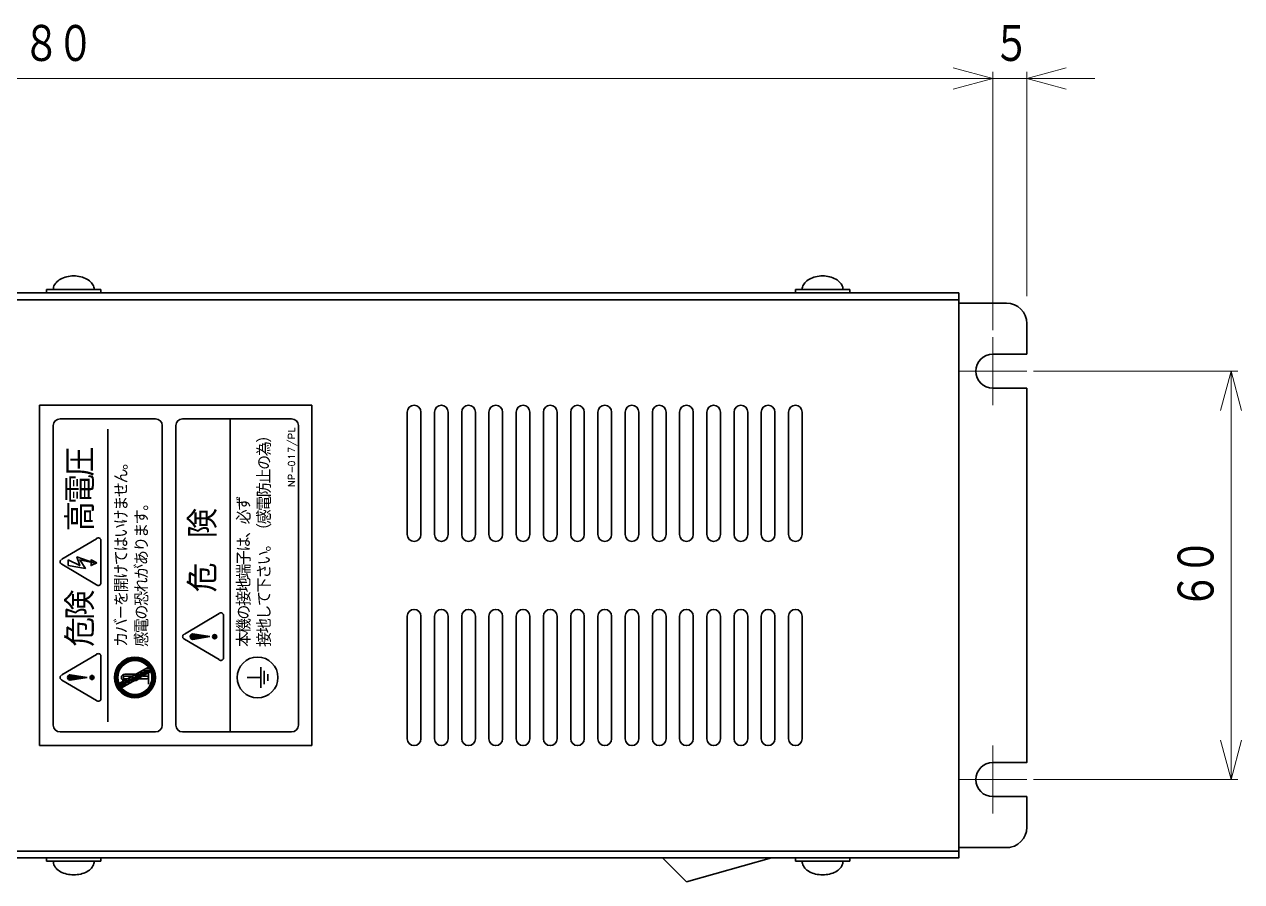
# Model space of a CAD drawing. Header units: millimetres. Extents: x 250 to 753, y -2 to 305.
# Drawn here: x 574.1 to 752.9, y 179.3 to 305.3 of the extents above; entities that cross this region are included whole.
import ezdxf

# ---------------------------------------------------------------- set-up
doc = ezdxf.new("R2010")
doc.units = ezdxf.units.MM
doc.layers.get('0').update_dxf_attribs({"lineweight": 30})
doc.layers.add('寸法', color=7, linetype='Continuous', lineweight=15)
doc.styles.add('BIGFONT', font='txt.shx', dxfattribs={"bigfont": 'bigfont'})
doc.styles.get("Standard").update_dxf_attribs({"font": 'txt', "bigfont": 'extfont2.shx'})

# ---------------------------------------------------------------- blocks, each defined once
blk = doc.blocks.new('A$C4EA10562')
for p, q in [((334.0008, 237), (326.0008, 237)), ((326.0008, 237), (326.0008, 236.5)), ((326.0008, 236.5), (334.0008, 236.5)), ((334.0008, 236.5), (334.0008, 237)), ((444.0008, 237), (436.0008, 237)), ((436.0008, 237), (436.0008, 236.5)), ((436.0008, 236.5), (444.0008, 236.5)), ((444.0008, 236.5), (444.0008, 237)), ((460, 235.5), (315, 235.5)), ((460, 165), (460, 235)), ((460, 235), (467, 235)), ((470, 232), (470, 227.5)), ((470, 227.5), (465, 227.5)), ((325.0008, 170), (325.0008, 220)), ((325.0008, 220), (345.0008, 220)), ((345.0008, 220), (365.0008, 220)), ((365.0008, 220), (365.0008, 170)), ((379, 219), (379, 201)), ((381, 219), (381, 201)), ((383, 219), (383, 201)), ((385, 219), (385, 201)), ((387, 219), (387, 201)), ((389, 219), (389, 201)), ((391, 219), (391, 201)), ((393, 219), (393, 201)), ((395, 219), (395, 201)), ((397, 219), (397, 201)), ((399, 219), (399, 201)), ((401, 219), (401, 201)), ((403, 219), (403, 201)), ((405, 219), (405, 201)), ((407, 219), (407, 201)), ((409, 219), (409, 201)), ((411, 219), (411, 201)), ((413, 219), (413, 201)), ((415, 219), (415, 201)), ((417, 219), (417, 201)), ((419, 219), (419, 201)), ((421, 219), (421, 201)), ((423, 219), (423, 201)), ((425, 219), (425, 201)), ((427, 219), (427, 201)), ((429, 219), (429, 201)), ((431, 219), (431, 201)), ((433, 219), (433, 201)), ((435, 219), (435, 201)), ((437, 219), (437, 201)), ((327.0008, 217), (327.0008, 173)), ((342.0008, 218), (328.0008, 218)), ((335.0008, 173.5), (335.0008, 216.5)), ((343.0008, 173), (343.0008, 217)), ((345.0008, 217), (345.0008, 173)), ((362.0008, 218), (346.0008, 218)), ((353.0008, 172), (353.0008, 218)), ((363.0008, 173), (363.0008, 217)), ((333.3625, 200.375), (328.2561, 197.375)), ((334.0008, 193.75), (334.0008, 200.25)), ((329.2008, 196.44), (329.2008, 197.28)), ((333.3625, 193.625), (328.2561, 196.625)), ((351.3625, 189.375), (346.2561, 186.375)), ((352.0008, 182.75), (352.0008, 189.25)), ((379, 189), (379, 171)), ((381, 189), (381, 171)), ((383, 189), (383, 171)), ((385, 189), (385, 171)), ((387, 189), (387, 171)), ((389, 189), (389, 171)), ((391, 189), (391, 171)), ((393, 189), (393, 171)), ((395, 189), (395, 171)), ((397, 189), (397, 171)), ((399, 189), (399, 171)), ((401, 189), (401, 171)), ((403, 189), (403, 171)), ((405, 189), (405, 171)), ((407, 189), (407, 171)), ((409, 189), (409, 171)), ((411, 189), (411, 171)), ((413, 189), (413, 171)), ((415, 189), (415, 171)), ((417, 189), (417, 171)), ((419, 189), (419, 171)), ((421, 189), (421, 171)), ((423, 189), (423, 171)), ((425, 189), (425, 171)), ((427, 189), (427, 171)), ((429, 189), (429, 171)), ((431, 189), (431, 171)), ((433, 189), (433, 171)), ((435, 189), (435, 171)), ((437, 189), (437, 171)), ((347.2008, 185.8), (347.2008, 186.2)), ((347.3008, 185.7), (347.3008, 186.3)), ((347.4008, 185.6), (347.4008, 186.4)), ((350.0008, 186), (347.5008, 186.4)), ((347.5008, 185.6), (347.5008, 186.4)), ((350.0008, 186), (347.5008, 185.6)), ((347.6008, 185.7), (347.6008, 186.3)), ((347.7008, 185.7), (347.7008, 186.3)), ((347.8008, 185.7), (347.8008, 186.3)), ((347.9008, 185.7), (347.9008, 186.3)), ((348.0008, 185.7), (348.0008, 186.3)), ((348.1008, 185.7), (348.1008, 186.3)), ((348.2008, 185.7), (348.2008, 186.3)), ((348.3008, 185.7), (348.3008, 186.3)), ((348.4008, 185.7), (348.4008, 186.3)), ((348.5008, 185.8), (348.5008, 186.2)), ((348.6008, 186.2), (348.6008, 185.8)), ((348.7008, 186.2), (348.7008, 185.8)), ((348.8008, 186.1), (348.8008, 185.9)), ((348.9008, 186.1), (348.9008, 185.9)), ((349.0008, 186.1), (349.0008, 185.9)), ((349.1008, 186.1), (349.1008, 185.9)), ((349.2008, 186.1), (349.2008, 185.9)), ((349.3008, 186.1), (349.3008, 185.9)), ((350.5008, 185.8), (350.5008, 186.2)), ((350.6008, 185.7), (350.6008, 186.3)), ((350.7008, 185.7), (350.7008, 186.3)), ((350.8008, 185.7), (350.8008, 186.3)), ((350.9008, 185.8), (350.9008, 186.2)), ((351.3625, 182.625), (346.2561, 185.625)), ((333.3625, 183.375), (328.2561, 180.375)), ((334.0008, 176.75), (334.0008, 183.25)), ((336.5008, 179), (341.0008, 181.5)), ((337.0008, 178.5), (341.5008, 181)), ((339.7508, 180.75), (341.0008, 180.75)), ((340.2508, 181), (341.5008, 181)), ((340.5008, 181.25), (341.7508, 181.25)), ((341.0008, 179), (341.0008, 181)), ((357.5008, 178.5), (357.5008, 181.5)), ((358.0008, 179), (358.0008, 181)), ((333.3625, 176.625), (328.2561, 179.625)), ((329.2008, 179.8), (329.2008, 180.2)), ((329.3008, 179.7), (329.3008, 180.3)), ((329.4008, 179.6), (329.4008, 180.4)), ((332.0008, 180), (329.5008, 180.4)), ((329.5008, 179.6), (329.5008, 180.4)), ((332.0008, 180), (329.5008, 179.6)), ((329.6008, 179.7), (329.6008, 180.3)), ((329.7008, 179.7), (329.7008, 180.3)), ((329.8008, 179.7), (329.8008, 180.3)), ((329.9008, 179.7), (329.9008, 180.3)), ((330.0008, 179.7), (330.0008, 180.3)), ((330.1008, 179.7), (330.1008, 180.3)), ((330.2008, 179.7), (330.2008, 180.3)), ((330.3008, 179.7), (330.3008, 180.3)), ((330.4008, 179.7), (330.4008, 180.3)), ((330.5008, 179.8), (330.5008, 180.2)), ((330.6008, 180.2), (330.6008, 179.8)), ((330.7008, 180.2), (330.7008, 179.8)), ((330.8008, 180.1), (330.8008, 179.9)), ((330.9008, 180.1), (330.9008, 179.9)), ((331.0008, 180.1), (331.0008, 179.9)), ((331.1008, 180.1), (331.1008, 179.9)), ((331.2008, 180.1), (331.2008, 179.9)), ((331.3008, 180.1), (331.3008, 179.9)), ((332.5008, 179.8), (332.5008, 180.2)), ((332.6008, 179.7), (332.6008, 180.3)), ((332.7008, 179.7), (332.7008, 180.3)), ((332.8008, 179.7), (332.8008, 180.3)), ((332.9008, 179.8), (332.9008, 180.2)), ((336.7508, 179), (337.7508, 179)), ((337.0008, 179.25), (338.2508, 179.25)), ((337.3008, 179.7), (337.3008, 180.3)), ((337.3008, 180.2), (338.5008, 180.2)), ((337.3008, 179.8), (337.8008, 179.8)), ((337.5008, 180.5), (339.5008, 180.5)), ((337.5008, 179.5), (338.7508, 179.5)), ((338.0008, 179.75), (339.2508, 179.75)), ((338.5008, 180), (339.7508, 180)), ((339.0008, 180.25), (340.2508, 180.25)), ((339.2508, 180.5), (340.5008, 180.5)), ((339.5008, 179.8), (340.8008, 179.8)), ((340.8008, 180.2), (340.2008, 180.2)), ((341.0008, 180), (340.8008, 180.2)), ((340.8008, 179.8), (341.0008, 180)), ((357.5008, 180), (355.5008, 180)), ((358.5008, 179.5), (358.5008, 180.5)), ((336.7508, 178.75), (337.5008, 178.75)), ((328.0008, 172), (342.0008, 172)), ((346.0008, 172), (362.0008, 172)), ((345.0008, 170), (325.0008, 170)), ((365.0008, 170), (345.0008, 170)), ((470, 162.5), (465, 162.5)), ((470, 158), (470, 162.5)), ((315, 154.5), (460, 154.5)), ((460, 155), (467.5, 155)), ((326, 153.5), (334, 153.5)), ((326, 153), (326, 153.5)), ((334, 153), (326, 153)), ((334, 153.5), (334, 153)), ((416.5, 153.5), (420, 150)), ((420, 150), (432.5, 153.5)), ((436.0008, 153.5), (444.0008, 153.5)), ((436.0008, 153), (436.0008, 153.5)), ((444.0008, 153), (436.0008, 153)), ((444.0008, 153.5), (444.0008, 153))]:
    blk.add_line(p, q)
for points in [[(327.0008, 237), (327.0122, 237.1743), (327.0464, 237.3473), (327.103, 237.5177), (327.1817, 237.6841), (327.2819, 237.8453), (327.4027, 238), (327.5433, 238.1471), (327.7027, 238.2856), (327.8795, 238.4142), (328.0724, 238.5321), (328.2801, 238.6383), (328.5008, 238.7321), (328.7329, 238.8126), (328.9747, 238.8794), (329.2243, 238.9319), (329.4799, 238.9696), (329.7393, 238.9924), (330.0008, 239), (330.2623, 238.9924), (330.5217, 238.9696), (330.7773, 238.9319), (331.0269, 238.8794), (331.2687, 238.8126), (331.5008, 238.7321), (331.7215, 238.6383), (331.9292, 238.5321), (332.1221, 238.4142), (332.2989, 238.2856), (332.4583, 238.1471), (332.5989, 238), (332.7197, 237.8453), (332.8199, 237.6841), (332.8986, 237.5177), (332.9552, 237.3473), (332.9894, 237.1743), (333.0008, 237)], [(437.0008, 237), (437.0122, 237.1743), (437.0464, 237.3473), (437.103, 237.5177), (437.1817, 237.6841), (437.2819, 237.8453), (437.4027, 238), (437.5433, 238.1471), (437.7027, 238.2856), (437.8795, 238.4142), (438.0724, 238.5321), (438.2801, 238.6383), (438.5008, 238.7321), (438.7329, 238.8126), (438.9747, 238.8794), (439.2243, 238.9319), (439.4799, 238.9696), (439.7393, 238.9924), (440.0008, 239), (440.2623, 238.9924), (440.5217, 238.9696), (440.7773, 238.9319), (441.0269, 238.8794), (441.2687, 238.8126), (441.5008, 238.7321), (441.7215, 238.6383), (441.9292, 238.5321), (442.1221, 238.4142), (442.2989, 238.2856), (442.4583, 238.1471), (442.5989, 238), (442.7197, 237.8453), (442.8199, 237.6841), (442.8986, 237.5177), (442.9552, 237.3473), (442.9894, 237.1743), (443.0008, 237)], [(460, 236.5), (460, 153.5), (315, 153.5), (315.0008, 236.5), (460, 236.5)], [(465, 167.5), (470, 167.5), (470, 222.5), (465, 222.5)], [(334.0008, 200.125), (333.9949, 200.1901), (333.9777, 200.2533), (333.9495, 200.3125), (333.9112, 200.366), (333.8639, 200.4123), (333.8093, 200.4498), (333.7488, 200.4774), (333.6843, 200.4943), (333.6178, 200.5), (333.5513, 200.4943), (333.4868, 200.4774), (333.4263, 200.4498), (333.3717, 200.4123), (333.3423, 200.3855)], [(328.2219, 197.3399), (328.1923, 197.3248), (328.1377, 197.2873), (328.0904, 197.241), (328.0521, 197.1875), (328.0239, 197.1283), (328.0067, 197.0651), (328.0008, 197), (328.0067, 196.9349), (328.0239, 196.8718), (328.0521, 196.8125), (328.0904, 196.759), (328.1377, 196.7128), (328.1923, 196.6753), (328.2528, 196.6476), (328.2718, 196.6414)], [(329.2008, 196.44), (331.7208, 196.02), (330.8808, 197.28), (332.9808, 196.86), (330.4608, 197.7), (330.8808, 196.44), (329.2008, 197.28)], [(333.4008, 196.86), (332.5608, 196.44), (332.5608, 197.28), (333.4008, 196.86)], [(333.3423, 193.6145), (333.3717, 193.5878), (333.4263, 193.5503), (333.4868, 193.5226), (333.5513, 193.5058), (333.6178, 193.5), (333.6843, 193.5058), (333.7488, 193.5226), (333.8093, 193.5503), (333.8639, 193.5878), (333.9112, 193.634), (333.9495, 193.6875), (333.9777, 193.7468), (333.9949, 193.8099), (334.0008, 193.875)], [(352.0008, 189.125), (351.9949, 189.1901), (351.9777, 189.2533), (351.9495, 189.3125), (351.9112, 189.366), (351.8639, 189.4123), (351.8093, 189.4498), (351.7488, 189.4774), (351.6843, 189.4943), (351.6178, 189.5), (351.5513, 189.4943), (351.4868, 189.4774), (351.4263, 189.4498), (351.3717, 189.4123), (351.3423, 189.3855)], [(346.2219, 186.3399), (346.1923, 186.3248), (346.1377, 186.2873), (346.0904, 186.241), (346.0521, 186.1875), (346.0239, 186.1283), (346.0067, 186.0651), (346.0008, 186), (346.0067, 185.9349), (346.0239, 185.8718), (346.0521, 185.8125), (346.0904, 185.759), (346.1377, 185.7128), (346.1923, 185.6753), (346.2528, 185.6476), (346.2718, 185.6414)], [(334.0008, 183.125), (333.9949, 183.1901), (333.9777, 183.2533), (333.9495, 183.3125), (333.9112, 183.366), (333.8639, 183.4123), (333.8093, 183.4498), (333.7488, 183.4774), (333.6843, 183.4943), (333.6178, 183.5), (333.5513, 183.4943), (333.4868, 183.4774), (333.4263, 183.4498), (333.3717, 183.4123), (333.3423, 183.3855)], [(339.0008, 183), (338.4799, 182.9544), (337.9748, 182.8191), (337.5008, 182.5981), (337.0725, 182.2982), (336.7027, 181.9284), (336.4027, 181.5), (336.1817, 181.0261), (336.0464, 180.521), (336.0008, 180), (336.0464, 179.4791), (336.1817, 178.974), (336.4027, 178.5), (336.7027, 178.0717), (337.0725, 177.7019), (337.5008, 177.4019), (337.9748, 177.1809), (338.4799, 177.0456), (339.0008, 177), (339.5218, 177.0456), (340.0269, 177.1809), (340.5008, 177.4019), (340.9292, 177.7019), (341.299, 178.0717), (341.5989, 178.5), (341.8199, 178.974), (341.9552, 179.4791), (342.0008, 180), (341.9552, 180.521), (341.8199, 181.0261), (341.5989, 181.5), (341.299, 181.9284), (340.9292, 182.2982), (340.5008, 182.5981), (340.0269, 182.8191), (339.5218, 182.9544), (339.0008, 183)], [(339.0008, 182.9), (338.4972, 182.856), (338.009, 182.7251), (337.5508, 182.5115), (337.1367, 182.2216), (336.7793, 181.8641), (336.4894, 181.45), (336.2757, 180.9919), (336.1449, 180.5036), (336.1008, 180), (336.1449, 179.4964), (336.2757, 179.0082), (336.4894, 178.55), (336.7793, 178.1359), (337.1367, 177.7785), (337.5508, 177.4886), (338.009, 177.2749), (338.4972, 177.1441), (339.0008, 177.1), (339.5044, 177.1441), (339.9927, 177.2749), (340.4508, 177.4886), (340.8649, 177.7785), (341.2224, 178.1359), (341.5123, 178.55), (341.7259, 179.0082), (341.8568, 179.4964), (341.9008, 180), (341.8568, 180.5036), (341.7259, 180.9919), (341.5123, 181.45), (341.2224, 181.8641), (340.8649, 182.2216), (340.4508, 182.5115), (339.9927, 182.7251), (339.5044, 182.856), (339.0008, 182.9)], [(339.0008, 182.75), (338.5233, 182.7082), (338.0603, 182.5842), (337.6258, 182.3816), (337.2332, 182.1066), (336.8942, 181.7677), (336.6193, 181.375), (336.4167, 180.9406), (336.2926, 180.4776), (336.2508, 180), (336.2926, 179.5225), (336.4167, 179.0595), (336.6193, 178.625), (336.8942, 178.2324), (337.2332, 177.8934), (337.6258, 177.6185), (338.0603, 177.4159), (338.5233, 177.2918), (339.0008, 177.25), (339.4784, 177.2918), (339.9414, 177.4159), (340.3758, 177.6185), (340.7685, 177.8934), (341.1074, 178.2324), (341.3824, 178.625), (341.585, 179.0595), (341.709, 179.5225), (341.7508, 180), (341.709, 180.4776), (341.585, 180.9406), (341.3824, 181.375), (341.1074, 181.7677), (340.7685, 182.1066), (340.3758, 182.3816), (339.9414, 182.5842), (339.4784, 182.7082), (339.0008, 182.75)], [(339.0008, 182.6), (338.5493, 182.5605), (338.1116, 182.4432), (337.7008, 182.2517), (337.3296, 181.9917), (337.0091, 181.6713), (336.7492, 181.3), (336.5576, 180.8893), (336.4403, 180.4515), (336.4008, 180), (336.4403, 179.5485), (336.5576, 179.1108), (336.7492, 178.7), (337.0091, 178.3288), (337.3296, 178.0083), (337.7008, 177.7484), (338.1116, 177.5568), (338.5493, 177.4395), (339.0008, 177.4), (339.4523, 177.4395), (339.8901, 177.5568), (340.3008, 177.7484), (340.6721, 178.0083), (340.9925, 178.3288), (341.2525, 178.7), (341.444, 179.1108), (341.5613, 179.5485), (341.6008, 180), (341.5613, 180.4515), (341.444, 180.8893), (341.2525, 181.3), (340.9925, 181.6713), (340.6721, 181.9917), (340.3008, 182.2517), (339.8901, 182.4432), (339.4523, 182.5605), (339.0008, 182.6)], [(339.0008, 182.5), (338.5667, 182.462), (338.1458, 182.3493), (337.7508, 182.1651), (337.3939, 181.9151), (337.0857, 181.607), (336.8358, 181.25), (336.6516, 180.8551), (336.5388, 180.4341), (336.5008, 180), (336.5388, 179.5659), (336.6516, 179.145), (336.8358, 178.75), (337.0857, 178.3931), (337.3939, 178.0849), (337.7508, 177.835), (338.1458, 177.6508), (338.5667, 177.538), (339.0008, 177.5), (339.4349, 177.538), (339.8559, 177.6508), (340.2508, 177.835), (340.6078, 178.0849), (340.9159, 178.3931), (341.1659, 178.75), (341.3501, 179.145), (341.4628, 179.5659), (341.5008, 180), (341.4628, 180.4341), (341.3501, 180.8551), (341.1659, 181.25), (340.9159, 181.607), (340.6078, 181.9151), (340.2508, 182.1651), (339.8559, 182.3493), (339.4349, 182.462), (339.0008, 182.5)], [(351.3423, 182.6145), (351.3717, 182.5878), (351.4263, 182.5503), (351.4868, 182.5226), (351.5513, 182.5058), (351.6178, 182.5), (351.6843, 182.5058), (351.7488, 182.5226), (351.8093, 182.5503), (351.8639, 182.5878), (351.9112, 182.634), (351.9495, 182.6875), (351.9777, 182.7468), (351.9949, 182.8099), (352.0008, 182.875)], [(328.2219, 180.3399), (328.1923, 180.3248), (328.1377, 180.2873), (328.0904, 180.241), (328.0521, 180.1875), (328.0239, 180.1283), (328.0067, 180.0651), (328.0008, 180), (328.0067, 179.9349), (328.0239, 179.8718), (328.0521, 179.8125), (328.0904, 179.759), (328.1377, 179.7128), (328.1923, 179.6753), (328.2528, 179.6476), (328.2718, 179.6414)], [(333.3423, 176.6145), (333.3717, 176.5878), (333.4263, 176.5503), (333.4868, 176.5226), (333.5513, 176.5058), (333.6178, 176.5), (333.6843, 176.5058), (333.7488, 176.5226), (333.8093, 176.5503), (333.8639, 176.5878), (333.9112, 176.634), (333.9495, 176.6875), (333.9777, 176.7468), (333.9949, 176.8099), (334.0008, 176.875)], [(327, 153), (327.0114, 152.8257), (327.0456, 152.6527), (327.1022, 152.4823), (327.1809, 152.3159), (327.2811, 152.1547), (327.4019, 152), (327.5425, 151.8529), (327.7019, 151.7144), (327.8787, 151.5858), (328.0716, 151.4679), (328.2793, 151.3617), (328.5, 151.2679), (328.7321, 151.1874), (328.9739, 151.1206), (329.2235, 151.0681), (329.4791, 151.0304), (329.7385, 151.0076), (330, 151), (330.2615, 151.0076), (330.5209, 151.0304), (330.7765, 151.0681), (331.0261, 151.1206), (331.2679, 151.1874), (331.5, 151.2679), (331.7207, 151.3617), (331.9284, 151.4679), (332.1213, 151.5858), (332.2981, 151.7144), (332.4575, 151.8529), (332.5981, 152), (332.7189, 152.1547), (332.8191, 152.3159), (332.8978, 152.4823), (332.9544, 152.6527), (332.9886, 152.8257), (333, 153)], [(437.0008, 153), (437.0122, 152.8257), (437.0464, 152.6527), (437.103, 152.4823), (437.1817, 152.3159), (437.2819, 152.1547), (437.4027, 152), (437.5433, 151.8529), (437.7027, 151.7144), (437.8795, 151.5858), (438.0724, 151.4679), (438.2801, 151.3617), (438.5008, 151.2679), (438.7329, 151.1874), (438.9747, 151.1206), (439.2243, 151.0681), (439.4799, 151.0304), (439.7393, 151.0076), (440.0008, 151), (440.2623, 151.0076), (440.5217, 151.0304), (440.7773, 151.0681), (441.0269, 151.1206), (441.2687, 151.1874), (441.5008, 151.2679), (441.7215, 151.3617), (441.9292, 151.4679), (442.1221, 151.5858), (442.2989, 151.7144), (442.4583, 151.8529), (442.5989, 152), (442.7197, 152.1547), (442.8199, 152.3159), (442.8986, 152.4823), (442.9552, 152.6527), (442.9894, 152.8257), (443.0008, 153)]]:
    blk.add_lwpolyline(points)
for centre, radius in [((350.7008, 186), 0.3), ((357.0008, 180), 3), ((332.7008, 180), 0.3)]:
    blk.add_circle(centre, radius)
for centre, radius, start, end in [((467, 232), 3, 0, 90), ((465, 225), 2.5, 90, 270), ((380, 219), 1, 0, 180), ((384, 219), 1, 0, 180), ((388, 219), 1, 0, 180), ((392, 219), 1, 0, 180), ((396, 219), 1, 0, 180), ((400, 219), 1, 0, 180), ((404, 219), 1, 0, 180), ((408, 219), 1, 0, 180), ((412, 219), 1, 0, 180), ((416, 219), 1, 0, 180), ((420, 219), 1, 0, 180), ((424, 219), 1, 0, 180), ((428, 219), 1, 0, 180), ((432, 219), 1, 0, 180), ((436, 219), 1, 0, 180), ((328.0008, 217), 1, 90, 180), ((342.0008, 217), 1, 0, 90), ((346.0008, 217), 1, 90, 180), ((362.0008, 217), 1, 0, 90), ((380, 201), 1, 180, 0), ((384, 201), 1, 180, 0), ((388, 201), 1, 180, 0), ((392, 201), 1, 180, 0), ((396, 201), 1, 180, 0), ((400, 201), 1, 180, 0), ((404, 201), 1, 180, 0), ((408, 201), 1, 180, 0), ((412, 201), 1, 180, 0), ((416, 201), 1, 180, 0), ((420, 201), 1, 180, 0), ((424, 201), 1, 180, 0), ((428, 201), 1, 180, 0), ((432, 201), 1, 180, 0), ((436, 201), 1, 180, 0), ((380, 189), 1, 0, 180), ((384, 189), 1, 0, 180), ((388, 189), 1, 0, 180), ((392, 189), 1, 0, 180), ((396, 189), 1, 0, 180), ((400, 189), 1, 0, 180), ((404, 189), 1, 0, 180), ((408, 189), 1, 0, 180), ((412, 189), 1, 0, 180), ((416, 189), 1, 0, 180), ((420, 189), 1, 0, 180), ((424, 189), 1, 0, 180), ((428, 189), 1, 0, 180), ((432, 189), 1, 0, 180), ((436, 189), 1, 0, 180), ((347.5008, 186), 0.4, 90, 270), ((329.5008, 180), 0.4, 90, 270), ((337.5008, 180), 0.5, 90, 270), ((339.0008, 180), 0.5, 270, 0), ((328.0008, 173), 1, 180, 270), ((342.0008, 173), 1, 270, 0), ((346.0008, 173), 1, 180, 270), ((362.0008, 173), 1, 270, 0), ((380, 171), 1, 180, 0), ((384, 171), 1, 180, 0), ((388, 171), 1, 180, 0), ((392, 171), 1, 180, 0), ((396, 171), 1, 180, 0), ((400, 171), 1, 180, 0), ((404, 171), 1, 180, 0), ((408, 171), 1, 180, 0), ((412, 171), 1, 180, 0), ((416, 171), 1, 180, 0), ((420, 171), 1, 180, 0), ((424, 171), 1, 180, 0), ((428, 171), 1, 180, 0), ((432, 171), 1, 180, 0), ((436, 171), 1, 180, 0), ((465, 165), 2.5, 90, 270), ((467, 158), 3, 270, 0)]:
    blk.add_arc(centre, radius, start, end)
for s, p in [('L', (362.5008, 216)), ('/', (362.5008, 214)), ('P', (362.5008, 215)), ('7', (362.5008, 213)), ('1', (362.5008, 212)), ('0', (362.5008, 211)), ('P', (362.5008, 209)), ('-', (362.5008, 210)), ('N', (362.5008, 208))]:
    blk.add_text(s, height=1, rotation=90).set_placement(p)
at = {"style": 'BIGFONT'}
for s, height, p in [('）', 2, (359.0008, 214.5)), ('圧', 4, (333.0008, 209.5)), ('為', 2, (359.0008, 212.5)), ('。', 2, (338.0008, 210.5)), ('の', 2, (359.0008, 210.5)), ('電', 4, (333.0008, 205.5)), ('ん', 2, (338.0008, 208.5)), ('止', 2, (359.0008, 208.5)), ('せ', 2, (338.0008, 206.5)), ('防', 2, (359.0008, 206.5)), ('ま', 2, (338.0008, 204.5)), ('ず', 2, (356.0008, 204.5)), ('電', 2, (359.0008, 204.5)), ('高', 4, (333.0008, 201.5)), ('け', 2, (338.0008, 202.5)), ('す', 2, (341.0008, 202.5)), ('。', 2, (341.0008, 204.5)), ('険', 4, (351.0008, 200.5)), ('必', 2, (356.0008, 202.5)), ('感', 2, (359.0008, 202.5)), ('い', 2, (338.0008, 200.5)), ('ま', 2, (341.0008, 200.5)), ('（', 2, (359.0008, 200.5)), ('は', 2, (338.0008, 198.5)), ('は', 2, (356.0008, 198.5)), ('、', 2, (356.0008, 200.5)), ('あ', 2, (341.0008, 196.5)), ('り', 2, (341.0008, 198.5)), ('子', 2, (356.0008, 196.5)), ('い', 2, (359.0008, 196.5)), ('。', 2, (359.0008, 198.5)), ('て', 2, (338.0008, 196.5)), ('危', 4, (351.0008, 192.5)), ('け', 2, (338.0008, 194.5)), ('が', 2, (341.0008, 194.5)), ('端', 2, (356.0008, 194.5)), ('さ', 2, (359.0008, 194.5)), ('開', 2, (338.0008, 192.5)), ('れ', 2, (341.0008, 192.5)), ('地', 2, (356.0008, 192.5)), ('下', 2, (359.0008, 192.5)), ('険', 4, (333.0008, 188.5)), ('を', 2, (338.0008, 190.5)), ('恐', 2, (341.0008, 190.5)), ('接', 2, (356.0008, 190.5)), ('て', 2, (359.0008, 190.5)), ('－', 2, (338.0008, 188.5)), ('の', 2, (341.0008, 188.5)), ('の', 2, (356.0008, 188.5)), ('し', 2, (359.0008, 188.5)), ('危', 4, (333.0008, 184.5)), ('バ', 2, (338.0008, 186.5)), ('電', 2, (341.0008, 186.5)), ('機', 2, (356.0008, 186.5)), ('地', 2, (359.0008, 186.5)), ('カ', 2, (338.0008, 184.5)), ('感', 2, (341.0008, 184.5)), ('本', 2, (356.0008, 184.5)), ('接', 2, (359.0008, 184.5))]:
    blk.add_text(s, height=height, rotation=90, dxfattribs=at).set_placement(p)
blk = doc.blocks.new('A$C49DB34CD')
for p, q in [((465, 269), (459.2044, 270.5529)), ((465, 270), (465, 232)), ((475.7956, 270.5529), (470, 269)), ((470, 270), (470, 237)), ((465, 269), (185, 269)), ((459.2044, 267.4471), (465, 269)), ((465, 269), (470, 269)), ((470, 269), (480, 269)), ((470, 269), (475.7956, 267.4471)), ((465, 221), (465, 231)), ((470, 226), (460, 226)), ((471, 226), (501, 226)), ((500, 226), (498.4471, 220.2044)), ((500, 226), (500, 166)), ((501.5529, 220.2044), (500, 226)), ((498.4471, 171.7956), (500, 166)), ((500, 166), (501.5529, 171.7956)), ((465, 161), (465, 171)), ((470, 166), (460, 166)), ((501, 166), (471, 166))]:
    blk.add_line(p, q)
at = {"style": 'BIGFONT', "width": 0.833}
for s, p in [('８', (322.5, 271)), ('０', (327.5001, 271)), ('５', (465, 271))]:
    blk.add_text(s, height=6, dxfattribs=at).set_placement(p)
for s, p in [('０', (498, 196)), ('６', (498, 190.9999))]:
    blk.add_text(s, height=6, rotation=90, dxfattribs=at).set_placement(p)

msp = doc.modelspace()

# ---------------------------------------------------------------- block references
msp.add_blockref('A$C4EA10562', (251.35, 29.3))
at = {"layer": '寸法'}
msp.add_blockref('A$C49DB34CD', (251.35, 28.3), dxfattribs=at)

doc.saveas('drawing.dxf')
